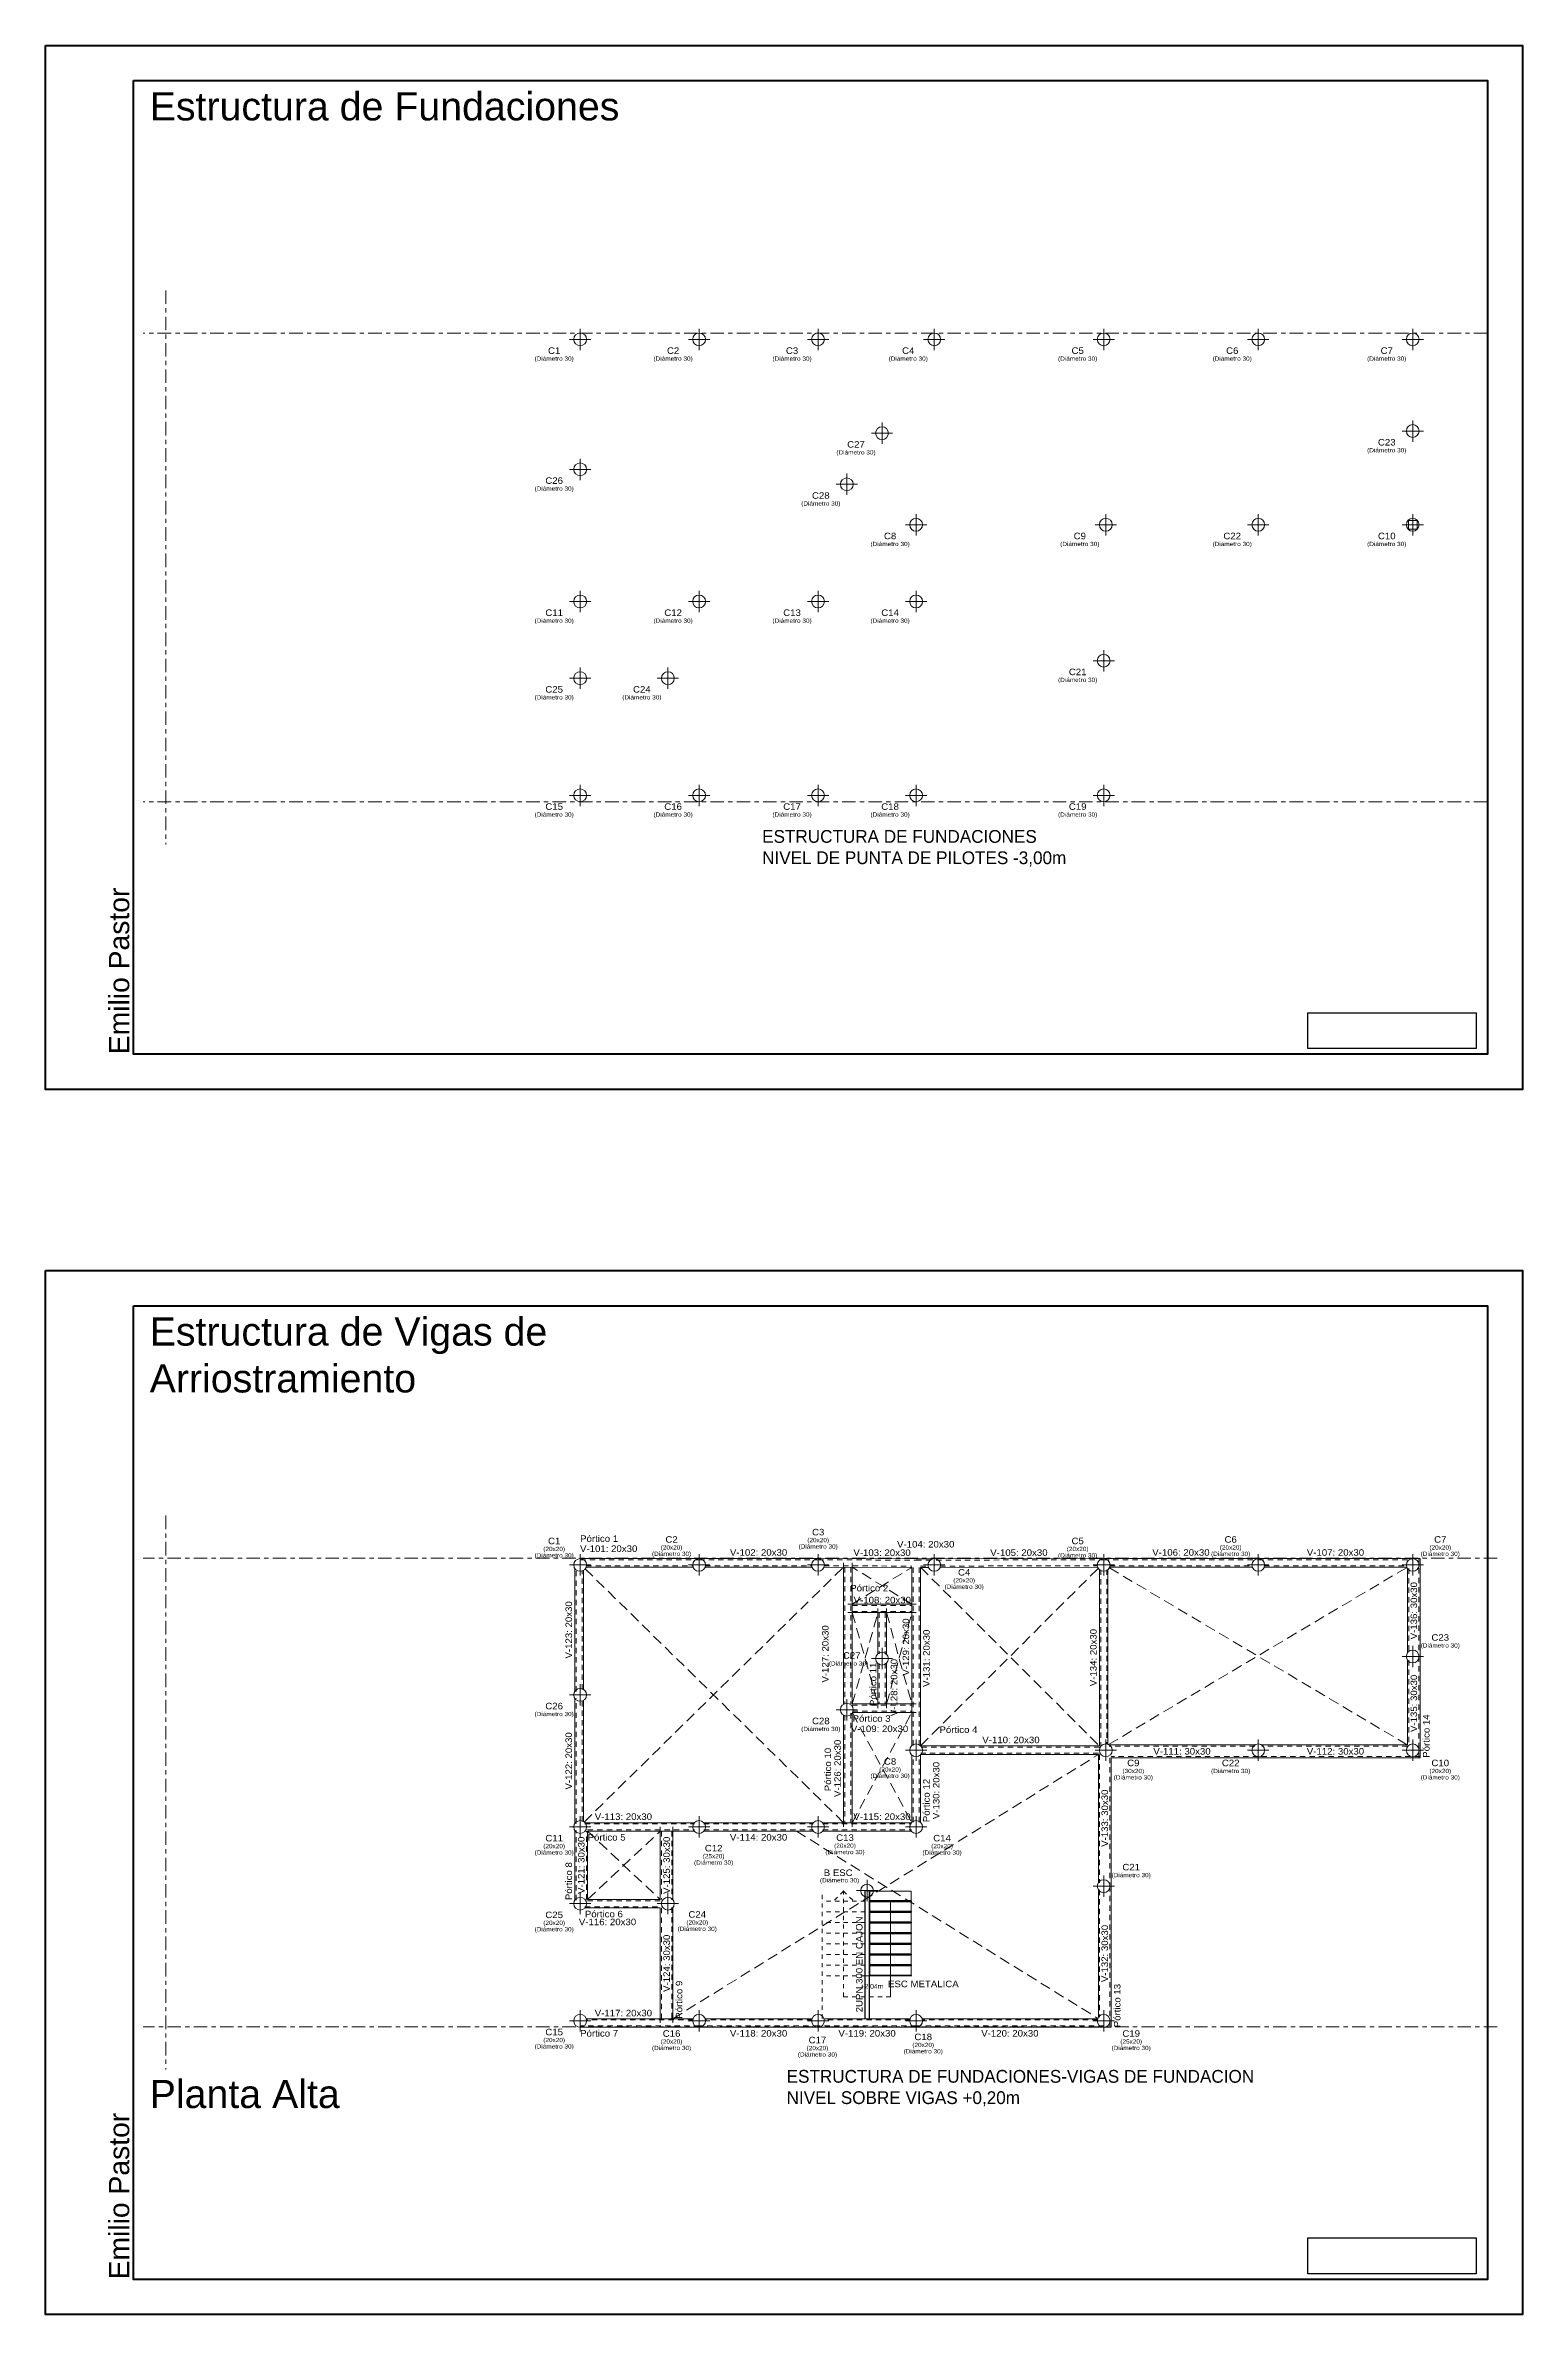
# Model space of a CAD drawing. Header units: millimetres. Extents: x -42 to 59, y 21 to 74.
# Drawn here: x -41.6 to -7, y 20.8 to 74 of the extents above; entities that cross this region are included whole.
import ezdxf
from ezdxf.enums import TextEntityAlignment as Align

# ---------------------------------------------------------------- set-up
doc = ezdxf.new("R2010")
doc.units = ezdxf.units.MM
for name, pattern in [('CENTER', [50.8, 31.75, -6.35, 6.35, -6.35]), ('CYPE_PUNTO', [0.075, 0, -0.075]), ('JIS_02_0.7', [1.35, 0.75, -0.6]), ('TRAZO_HUECO', [0.375, 0.25, -0.125]), ('TRAZO_INTERIOR_VIGA', [0.1875, 0.125, -0.0625])]:
    doc.linetypes.add(name, pattern=pattern)
for name, color, linetype, lineweight in [('0.09', 6, 'Continuous', 9), ('02_CIVIL_EXIST', 250, 'Continuous', 30), ('09_CIVIL PROYECCIONES', 230, 'JIS_02_0.7', 5), ('10_CIVIL EJES', 230, 'CENTER', 15), ('11_CARPINTERIA Y MOBILIARIO', 141, 'Continuous', 9), ('12_TEXTOS', 150, 'Continuous', 20), ('COLUMNA_DIM', 4, 'Continuous', 9), ('COLUMNA_REF', 3, 'Continuous', 9), ('COLUMNAS_EJES', 1, 'Continuous', 0), ('PA_SIMB_HUEC', 7, 'Continuous', 0), ('PILAR_HORMIGON', 2, 'Continuous', 9), ('VIG_CARAS', 5, 'Continuous', 9), ('VIG_DIM_VIGAS', 3, 'Continuous', 9), ('VIG_INT_DESC', 6, 'Continuous', 0), ('VIG_REF_PORTICOS', 3, 'Continuous', 9)]:
    doc.layers.add(name, color=color, linetype=linetype, lineweight=lineweight)
doc.layers.add('texto secundario', color=2, linetype='Continuous')
doc.styles.add('CYPETXT', font='arial.ttf', dxfattribs={"height": 0.2})
doc.styles.add('Swis721 BT', font='swiss.ttf')
picture_1 = doc.add_image_def('image1.png', size_in_pixel=(2031, 433))

# ---------------------------------------------------------------- blocks, each defined once
blk = doc.blocks.new('Ejes de la columna')
at = {"layer": 'COLUMNAS_EJES'}
for p, q in [((-0.5, 0), (0.5, 0)), ((0, -0.5), (0, 0.5))]:
    blk.add_line(p, q, dxfattribs=at)

msp = doc.modelspace()

# ---------------------------------------------------------------- linework, layer by layer
for p, q in [((-22.417, 30.723), (-22.317, 30.723)), ((-22.417, 30.723), (-22.417, 27.717)), ((-22.317, 30.723), (-22.317, 27.717))]:
    msp.add_line(p, q)
at = {"layer": '0.09'}
msp.add_line((-21.817, 28.231), (-21.817, 30.458), dxfattribs=at)
msp.add_lwpolyline([(-9.467, 62.677), (-9.467, 62.877), (-9.667, 62.877), (-9.667, 62.677)], close=True, dxfattribs=at)
at = {"layer": '02_CIVIL_EXIST', "lineweight": 40}
for points in [[(-41.641, 74.028), (-6.991, 74.028), (-6.991, 49.525), (-41.641, 49.525)], [(-39.578, 73.203), (-7.816, 73.203), (-7.816, 50.35), (-39.578, 50.35)], [(-41.641, 45.275), (-6.991, 45.275), (-6.991, 20.772), (-41.641, 20.772)], [(-39.578, 44.45), (-7.816, 44.45), (-7.816, 21.597), (-39.578, 21.597)]]:
    msp.add_lwpolyline(points, close=True, dxfattribs=at)
at = {"layer": '09_CIVIL PROYECCIONES', "ltscale": 0.1}
for p, q in [((-23.417, 27.723), (-23.417, 30.723)), ((-22.417, 30.475), (-23.417, 30.475)), ((-22.917, 30.708), (-23.137, 30.488)), ((-22.917, 28.231), (-22.917, 30.723)), ((-22.917, 30.708), (-22.697, 30.488)), ((-22.417, 30.723), (-22.417, 28.725)), ((-22.417, 30.225), (-23.417, 30.225)), ((-22.417, 29.975), (-23.417, 29.975)), ((-22.417, 29.725), (-23.417, 29.725)), ((-22.417, 29.475), (-23.417, 29.475)), ((-22.417, 29.225), (-23.417, 29.225)), ((-22.417, 28.975), (-23.417, 28.975)), ((-22.417, 28.725), (-23.417, 28.725)), ((-21.817, 28.231), (-22.917, 28.231)), ((-22.417, 28.725), (-22.317, 28.725))]:
    msp.add_line(p, q, dxfattribs=at)
at = {"layer": '10_CIVIL EJES', "ltscale": 0.01}
for p, q in [((-38.817, 68.277), (-38.817, 55.277)), ((-7.816, 67.277), (-39.349, 67.277)), ((-7.816, 56.277), (-39.349, 56.277)), ((-38.817, 39.523), (-38.817, 26.523)), ((-7.586, 38.523), (-39.349, 38.523)), ((-7.586, 27.523), (-39.349, 27.523))]:
    msp.add_line(p, q, dxfattribs=at)
at = {"layer": '11_CARPINTERIA Y MOBILIARIO'}
for p, q in [((-22.317, 30.723), (-22.317, 28.723)), ((-21.317, 30.473), (-22.317, 30.473)), ((-22.317, 30.473), (-21.317, 30.473)), ((-21.317, 30.223), (-22.317, 30.223)), ((-22.317, 30.223), (-21.317, 30.223)), ((-21.317, 29.973), (-22.317, 29.973)), ((-22.317, 29.973), (-21.317, 29.973)), ((-21.317, 29.723), (-22.317, 29.723)), ((-22.317, 29.723), (-21.317, 29.723)), ((-21.317, 29.473), (-22.317, 29.473)), ((-22.317, 29.473), (-21.317, 29.473)), ((-21.317, 29.223), (-22.317, 29.223)), ((-22.317, 29.223), (-21.317, 29.223)), ((-21.317, 28.973), (-22.317, 28.973)), ((-22.317, 28.973), (-21.317, 28.973)), ((-21.317, 28.723), (-22.317, 28.723)), ((-21.317, 28.723), (-22.317, 28.723))]:
    msp.add_line(p, q, dxfattribs=at)
for points in [[(-21.332, 30.488), (-21.332, 30.708), (-22.302, 30.708), (-22.302, 30.488)], [(-21.332, 30.238), (-21.332, 30.458), (-22.302, 30.458), (-22.302, 30.238)], [(-21.332, 29.988), (-21.332, 30.208), (-22.302, 30.208), (-22.302, 29.988)], [(-21.332, 29.738), (-21.332, 29.958), (-22.302, 29.958), (-22.302, 29.738)], [(-21.332, 29.488), (-21.332, 29.708), (-22.302, 29.708), (-22.302, 29.488)], [(-21.332, 29.238), (-21.332, 29.458), (-22.302, 29.458), (-22.302, 29.238)], [(-21.332, 28.988), (-21.332, 29.208), (-22.302, 29.208), (-22.302, 28.988)], [(-21.332, 28.738), (-21.332, 28.958), (-22.302, 28.958), (-22.302, 28.738)]]:
    msp.add_lwpolyline(points, close=True, dxfattribs=at)
at = {"layer": 'PA_SIMB_HUEC', "linetype": 'TRAZO_HUECO'}
for p, q in [((-29.005, 32.333), (-22.92, 38.314)), ((-28.979, 38.274), (-22.917, 32.317)), ((-21.317, 37.446), (-22.717, 38.314)), ((-22.717, 37.446), (-21.317, 38.309)), ((-21.111, 34.123), (-16.945, 38.288)), ((-21.11, 38.308), (-16.917, 34.117)), ((-16.702, 34.151), (-9.706, 38.308)), ((-16.684, 38.297), (-9.692, 34.142)), ((-22.717, 35.103), (-22.111, 37.246)), ((-22.717, 37.246), (-22.111, 35.103)), ((-21.911, 35.103), (-21.317, 37.246)), ((-21.911, 37.246), (-21.317, 35.103)), ((-22.717, 32.317), (-21.317, 34.903)), ((-22.712, 34.892), (-21.322, 32.325)), ((-26.92, 27.717), (-16.942, 33.917)), ((-28.922, 30.516), (-27.22, 32.117)), ((-28.922, 32.117), (-27.22, 30.516)), ((-24.023, 32.117), (-16.956, 27.725))]:
    msp.add_line(p, q, dxfattribs=at)
at = {"layer": 'PILAR_HORMIGON'}
for centre in [(-29.097, 67.127), (-26.307, 67.127), (-23.517, 67.127), (-20.792, 67.127), (-16.817, 67.127), (-13.192, 67.127), (-9.567, 67.127), (-22.017, 64.927), (-9.567, 64.977), (-29.097, 64.077), (-22.842, 63.727), (-21.217, 62.777), (-16.767, 62.777), (-13.192, 62.777), (-9.567, 62.777), (-29.097, 60.977), (-26.307, 60.977), (-23.517, 60.977), (-21.217, 60.977), (-16.817, 59.587), (-29.097, 59.177), (-27.04, 59.177), (-29.097, 56.427), (-26.307, 56.427), (-23.517, 56.427), (-21.217, 56.427), (-16.817, 56.427), (-29.097, 38.367), (-26.307, 38.367), (-23.517, 38.367), (-20.792, 38.367), (-16.817, 38.367), (-13.192, 38.367), (-9.567, 38.367), (-22.017, 36.167), (-9.567, 36.217), (-29.097, 35.317), (-22.842, 34.967), (-21.217, 34.017), (-16.767, 34.017), (-13.192, 34.017), (-9.567, 34.017), (-29.097, 32.217), (-26.307, 32.217), (-23.517, 32.217), (-21.217, 32.217), (-16.817, 30.827), (-29.097, 30.417), (-27.04, 30.417), (-22.367, 30.723), (-29.097, 27.667), (-26.307, 27.667), (-23.517, 27.667), (-21.217, 27.667), (-16.817, 27.667)]:
    msp.add_circle(centre, 0.15, dxfattribs=at)
at = {"layer": 'VIG_CARAS'}
for p, q in [((-29.097, 38.517), (-26.307, 38.517)), ((-26.307, 38.517), (-23.517, 38.517)), ((-23.517, 38.517), (-21.217, 38.508)), ((-21.217, 38.508), (-20.84, 38.509)), ((-20.746, 38.509), (-16.818, 38.517)), ((-16.817, 38.517), (-13.192, 38.517)), ((-13.192, 38.517), (-9.567, 38.517)), ((-9.392, 38.517), (-9.567, 38.517)), ((-9.392, 38.517), (-9.392, 36.217)), ((-29.222, 35.399), (-29.222, 38.284)), ((-29.022, 35.446), (-29.022, 38.237)), ((-28.956, 38.317), (-26.449, 38.317)), ((-26.166, 38.317), (-23.659, 38.317)), ((-23.376, 38.316), (-21.317, 38.309)), ((-22.917, 38.314), (-22.917, 35.097)), ((-22.717, 38.314), (-22.717, 35.103)), ((-21.317, 34.128), (-21.317, 38.309)), ((-21.117, 38.308), (-20.931, 38.309)), ((-21.117, 34.128), (-21.117, 38.308)), ((-20.654, 38.309), (-16.959, 38.316)), ((-16.917, 38.255), (-16.917, 34.117)), ((-16.717, 38.255), (-16.717, 34.158)), ((-16.676, 38.317), (-13.334, 38.317)), ((-13.051, 38.317), (-9.709, 38.317)), ((-9.692, 38.284), (-9.692, 36.299)), ((-22.717, 37.446), (-21.317, 37.446)), ((-22.717, 37.246), (-21.317, 37.246)), ((-22.111, 37.246), (-22.111, 36.283)), ((-21.911, 37.246), (-21.911, 36.273)), ((-9.392, 36.217), (-9.392, 33.842)), ((-22.111, 36.05), (-22.111, 35.103)), ((-21.911, 36.06), (-21.911, 35.103)), ((-9.692, 36.134), (-9.692, 34.142)), ((-29.222, 32.299), (-29.222, 35.234)), ((-29.022, 32.346), (-29.022, 35.187)), ((-22.917, 34.837), (-22.917, 32.317)), ((-22.717, 35.103), (-21.317, 35.103)), ((-22.717, 34.884), (-22.717, 32.317)), ((-22.706, 34.903), (-21.317, 34.903)), ((-16.917, 34.117), (-21.106, 34.117)), ((-13.275, 34.142), (-16.685, 34.142)), ((-9.692, 34.142), (-13.11, 34.142)), ((-21.317, 32.328), (-21.317, 33.905)), ((-21.117, 32.328), (-21.117, 33.905)), ((-16.942, 33.917), (-21.106, 33.917)), ((-16.942, 33.917), (-16.942, 30.909)), ((-16.642, 33.842), (-16.642, 30.827)), ((-13.192, 33.842), (-16.642, 33.842)), ((-9.392, 33.842), (-13.192, 33.842)), ((-29.222, 30.499), (-29.222, 32.134)), ((-28.986, 32.317), (-26.419, 32.317)), ((-28.922, 32.117), (-26.419, 32.117)), ((-28.922, 30.516), (-28.922, 32.117)), ((-27.22, 32.117), (-27.22, 30.516)), ((-26.92, 32.117), (-26.92, 30.506)), ((-26.196, 32.317), (-23.629, 32.317)), ((-26.196, 32.117), (-23.629, 32.117)), ((-23.406, 32.317), (-21.329, 32.317)), ((-23.406, 32.117), (-21.329, 32.117)), ((-28.922, 30.516), (-27.22, 30.516)), ((-16.942, 30.744), (-16.942, 27.749)), ((-16.642, 30.827), (-16.642, 27.517)), ((-28.986, 30.316), (-27.22, 30.316)), ((-27.22, 30.316), (-27.22, 27.717)), ((-26.92, 30.328), (-26.92, 27.717)), ((-26.449, 27.717), (-28.956, 27.717)), ((-23.659, 27.717), (-26.166, 27.717)), ((-21.359, 27.717), (-23.376, 27.717)), ((-16.959, 27.717), (-21.076, 27.717)), ((-26.307, 27.517), (-29.097, 27.517)), ((-23.517, 27.517), (-26.307, 27.517)), ((-21.217, 27.517), (-23.517, 27.517)), ((-16.817, 27.517), (-21.217, 27.517)), ((-16.642, 27.517), (-16.817, 27.517))]:
    msp.add_line(p, q, dxfattribs=at)
at = {"layer": 'VIG_CARAS', "linetype": 'CYPE_PUNTO'}
for p, q in [((-22.917, 38.314), (-22.917, 38.514)), ((-22.717, 38.314), (-22.717, 38.514)), ((-22.717, 37.446), (-22.917, 37.446)), ((-22.111, 37.246), (-22.111, 37.446)), ((-21.911, 37.246), (-21.911, 37.446)), ((-21.317, 37.446), (-21.117, 37.446)), ((-22.717, 37.246), (-22.917, 37.246)), ((-21.317, 37.246), (-21.117, 37.246)), ((-22.111, 35.103), (-22.111, 34.903)), ((-21.911, 35.103), (-21.911, 34.903)), ((-21.317, 35.103), (-21.117, 35.103)), ((-21.317, 34.903), (-21.117, 34.903)), ((-27.22, 32.117), (-27.22, 32.317)), ((-26.92, 32.117), (-26.92, 32.317)), ((-22.917, 32.317), (-22.917, 32.117)), ((-22.717, 32.317), (-22.717, 32.117)), ((-27.22, 27.717), (-27.22, 27.517)), ((-26.92, 27.717), (-26.92, 27.517))]:
    msp.add_line(p, q, dxfattribs=at)
at = {"layer": 'VIG_INT_DESC', "linetype": 'TRAZO_INTERIOR_VIGA'}
for p, q in [((-29.097, 38.487), (-26.307, 38.487)), ((-28.956, 38.347), (-26.449, 38.347)), ((-26.307, 38.487), (-23.517, 38.487)), ((-26.166, 38.347), (-23.659, 38.347)), ((-23.517, 38.487), (-21.217, 38.478)), ((-23.376, 38.346), (-21.317, 38.339)), ((-21.217, 38.478), (-20.84, 38.479)), ((-20.746, 38.479), (-16.818, 38.487)), ((-20.654, 38.339), (-16.959, 38.346)), ((-16.817, 38.487), (-13.192, 38.487)), ((-16.676, 38.347), (-13.334, 38.347)), ((-13.192, 38.487), (-9.567, 38.487)), ((-13.051, 38.347), (-9.709, 38.347)), ((-9.422, 38.517), (-9.422, 36.217)), ((-29.192, 35.399), (-29.192, 38.284)), ((-29.052, 35.446), (-29.052, 38.237)), ((-22.887, 38.314), (-22.887, 35.097)), ((-22.747, 38.314), (-22.747, 35.103)), ((-21.287, 34.128), (-21.287, 38.309)), ((-21.147, 34.128), (-21.147, 38.308)), ((-21.117, 38.338), (-20.931, 38.339)), ((-16.887, 38.255), (-16.887, 34.117)), ((-16.747, 38.255), (-16.747, 34.158)), ((-9.662, 38.284), (-9.662, 36.299)), ((-22.717, 37.416), (-21.317, 37.416)), ((-22.717, 37.276), (-21.317, 37.276)), ((-22.081, 37.246), (-22.081, 36.283)), ((-21.941, 37.246), (-21.941, 36.273)), ((-9.422, 36.217), (-9.422, 33.842)), ((-22.081, 36.05), (-22.081, 35.103)), ((-21.941, 36.06), (-21.941, 35.103)), ((-9.662, 36.134), (-9.662, 34.142)), ((-29.192, 32.299), (-29.192, 35.234)), ((-29.052, 32.346), (-29.052, 35.187)), ((-22.887, 34.837), (-22.887, 32.317)), ((-22.747, 34.884), (-22.747, 32.317)), ((-22.717, 35.073), (-21.317, 35.073)), ((-22.706, 34.933), (-21.317, 34.933)), ((-16.917, 34.087), (-21.106, 34.087)), ((-13.275, 34.112), (-16.685, 34.112)), ((-9.692, 34.112), (-13.11, 34.112)), ((-21.287, 32.328), (-21.287, 33.905)), ((-21.147, 32.328), (-21.147, 33.905)), ((-16.942, 33.947), (-21.106, 33.947)), ((-16.912, 33.917), (-16.912, 30.909)), ((-16.672, 33.842), (-16.672, 30.827)), ((-13.192, 33.872), (-16.642, 33.872)), ((-9.392, 33.872), (-13.192, 33.872)), ((-29.192, 30.499), (-29.192, 32.134)), ((-28.986, 32.287), (-26.419, 32.287)), ((-28.952, 30.516), (-28.952, 32.117)), ((-28.922, 32.147), (-26.419, 32.147)), ((-27.19, 32.117), (-27.19, 30.516)), ((-26.95, 32.117), (-26.95, 30.506)), ((-26.196, 32.287), (-23.629, 32.287)), ((-26.196, 32.147), (-23.629, 32.147)), ((-23.406, 32.287), (-21.329, 32.287)), ((-23.406, 32.147), (-21.329, 32.147)), ((-28.922, 30.486), (-27.22, 30.486)), ((-16.912, 30.744), (-16.912, 27.749)), ((-16.672, 30.827), (-16.672, 27.517)), ((-28.986, 30.346), (-27.22, 30.346)), ((-27.19, 30.316), (-27.19, 27.717)), ((-26.95, 30.328), (-26.95, 27.717)), ((-26.307, 27.547), (-29.097, 27.547)), ((-26.449, 27.687), (-28.956, 27.687)), ((-23.517, 27.547), (-26.307, 27.547)), ((-23.659, 27.687), (-26.166, 27.687)), ((-21.217, 27.547), (-23.517, 27.547)), ((-21.359, 27.687), (-23.376, 27.687)), ((-16.817, 27.547), (-21.217, 27.547)), ((-16.959, 27.687), (-21.076, 27.687))]:
    msp.add_line(p, q, dxfattribs=at)

# ---------------------------------------------------------------- block references
at = {"layer": 'COLUMNAS_EJES', "xscale": 0.5, "yscale": 0.5}
for p in [(-29.097, 67.127), (-26.307, 67.127), (-23.517, 67.127), (-20.792, 67.127), (-16.817, 67.127), (-13.192, 67.127), (-9.567, 67.127), (-22.017, 64.927), (-9.567, 64.977), (-29.097, 64.077), (-22.842, 63.727), (-21.217, 62.777), (-16.767, 62.777), (-13.192, 62.777), (-9.567, 62.777), (-29.097, 60.977), (-26.307, 60.977), (-23.517, 60.977), (-21.217, 60.977), (-16.817, 59.587), (-29.097, 59.177), (-27.04, 59.177), (-29.097, 56.427), (-26.307, 56.427), (-23.517, 56.427), (-21.217, 56.427), (-16.817, 56.427), (-29.097, 38.367), (-26.307, 38.367), (-23.517, 38.367), (-20.792, 38.367), (-16.817, 38.367), (-13.192, 38.367), (-9.567, 38.367), (-22.017, 36.167), (-9.567, 36.217), (-29.097, 35.317), (-22.842, 34.967), (-21.217, 34.017), (-16.767, 34.017), (-13.192, 34.017), (-9.567, 34.017), (-29.097, 32.217), (-26.307, 32.217), (-23.517, 32.217), (-21.217, 32.217), (-22.367, 30.723), (-16.817, 30.827), (-29.097, 30.417), (-27.04, 30.417), (-29.097, 27.667), (-26.307, 27.667), (-23.517, 27.667), (-21.217, 27.667), (-16.817, 27.667)]:
    msp.add_blockref('Ejes de la columna', p, dxfattribs=at)

# ---------------------------------------------------------------- texts
at = {"layer": '12_TEXTOS', "color": 18, "char_height": 0.66, "attachment_point": 1, "style": 'Swis721 BT'}
for s, insert in [('Estructura de Fundaciones', (-39.195, 72.927)), ('Estructura de Vigas de Arriostramiento', (-39.195, 44.174)), ('Planta Alta', (-39.195, 26.28))]:
    msp.add_mtext_dynamic_manual_height_columns(s, width=11.37319, gutter_width=10, heights=[0], dxfattribs=dict(at, insert=insert))
at = {"layer": '12_TEXTOS', "color": 18, "char_height": 0.4752, "attachment_point": 1, "rotation": 90, "style": 'Swis721 BT'}
for insert in [(-40.15, 50.352), (-40.15, 21.599)]:
    msp.add_mtext_dynamic_manual_height_columns('Emilio Pastor', width=10.15474, gutter_width=10, heights=[0], dxfattribs=dict(at, insert=insert))
at = {"layer": '12_TEXTOS', "insert": (-21.988, 28.533), "char_height": 0.11499, "attachment_point": 3}
msp.add_mtext('{\\fTechnic|b0|i0|c2|p2;+2.04m}', dxfattribs=at)
at = {"layer": 'COLUMNA_DIM', "lineweight": 0, "style": 'CYPETXT'}
for s, width, p in [('(Diámetro 30)', 1.077707, (-29.707, 66.677)), ('(Diámetro 30)', 1.077707, (-26.917, 66.677)), ('(Diámetro 30)', 1.077707, (-24.127, 66.677)), ('(Diámetro 30)', 1.077707, (-21.402, 66.677)), ('(Diámetro 30)', 1.077707, (-17.427, 66.677)), ('(Diámetro 30)', 1.077707, (-13.802, 66.677)), ('(Diámetro 30)', 1.077707, (-10.177, 66.677)), ('(Diámetro 30)', 1.077707, (-22.627, 64.477)), ('(Diámetro 30)', 1.077707, (-10.177, 64.527)), ('(Diámetro 30)', 1.077707, (-29.707, 63.627)), ('(Diámetro 30)', 1.077707, (-23.452, 63.277)), ('(Diámetro 30)', 1.077707, (-21.827, 62.327)), ('(Diámetro 30)', 1.077707, (-17.377, 62.327)), ('(Diámetro 30)', 1.077707, (-13.802, 62.327)), ('(Diámetro 30)', 1.077707, (-10.177, 62.327)), ('(Diámetro 30)', 1.077707, (-29.707, 60.527)), ('(Diámetro 30)', 1.077707, (-26.917, 60.527)), ('(Diámetro 30)', 1.077707, (-24.127, 60.527)), ('(Diámetro 30)', 1.077707, (-21.827, 60.527)), ('(Diámetro 30)', 1.077707, (-17.427, 59.137)), ('(Diámetro 30)', 1.077707, (-29.707, 58.727)), ('(Diámetro 30)', 1.077707, (-27.65, 58.727)), ('(Diámetro 30)', 1.077707, (-29.707, 55.977)), ('(Diámetro 30)', 1.077707, (-26.917, 55.977)), ('(Diámetro 30)', 1.077707, (-24.127, 55.977)), ('(Diámetro 30)', 1.077707, (-21.827, 55.977)), ('(Diámetro 30)', 1.077707, (-17.427, 55.977)), ('(20x20)', 1.074598, (-23.514, 38.949)), ('(Diámetro 30)', 1.077707, (-29.707, 38.592)), ('(20x20)', 1.074598, (-29.707, 38.742)), ('(Diámetro 30)', 1.077707, (-26.953, 38.627)), ('(20x20)', 1.074598, (-26.953, 38.777)), ('(Diámetro 30)', 1.077707, (-23.514, 38.799)), ('(Diámetro 30)', 1.077707, (-17.427, 38.592)), ('(20x20)', 1.074598, (-17.427, 38.742)), ('(Diámetro 30)', 1.077707, (-13.838, 38.627)), ('(20x20)', 1.074598, (-13.838, 38.777)), ('(Diámetro 30)', 1.077707, (-8.922, 38.627)), ('(20x20)', 1.074598, (-8.922, 38.777)), ('(Diámetro 30)', 1.077707, (-20.09, 37.855)), ('(20x20)', 1.074598, (-20.09, 38.005)), ('(Diámetro 30)', 1.077707, (-8.922, 36.477)), ('(Diámetro 30)', 1.077707, (-22.804, 36.054)), ('(Diámetro 30)', 1.077707, (-29.707, 34.867)), ('(Diámetro 30)', 1.077707, (-23.452, 34.517)), ('(20x20)', 1.074598, (-21.827, 33.567)), ('(30x20)', 1.074598, (-16.122, 33.531)), ('(Diámetro 30)', 1.077707, (-13.838, 33.531)), ('(20x20)', 1.074598, (-8.922, 33.531)), ('(Diámetro 30)', 1.077707, (-21.827, 33.417)), ('(Diámetro 30)', 1.077707, (-16.122, 33.381)), ('(Diámetro 30)', 1.077707, (-8.922, 33.381)), ('(Diámetro 30)', 1.077707, (-29.707, 31.617)), ('(20x20)', 1.074598, (-29.707, 31.767)), ('(Diámetro 30)', 1.077707, (-25.966, 31.381)), ('(25x20)', 1.074598, (-25.966, 31.531)), ('(Diámetro 30)', 1.077707, (-22.885, 31.628)), ('(20x20)', 1.074598, (-22.885, 31.778)), ('(Diámetro 30)', 1.077707, (-20.608, 31.617)), ('(20x20)', 1.074598, (-20.608, 31.767)), ('(Diámetro 30)', 1.077707, (-23.013, 30.966)), ('(Diámetro 30)', 1.077707, (-16.172, 31.087)), ('(Diámetro 30)', 1.077707, (-29.707, 29.817)), ('(20x20)', 1.074598, (-29.707, 29.967)), ('(Diámetro 30)', 1.077707, (-26.351, 29.826)), ('(20x20)', 1.074598, (-26.351, 29.976)), ('(20x20)', 1.074598, (-29.707, 27.217)), ('(20x20)', 1.074598, (-26.953, 27.181)), ('(25x20)', 1.074598, (-16.172, 27.181)), ('(Diámetro 30)', 1.077707, (-29.707, 27.067)), ('(Diámetro 30)', 1.077707, (-26.953, 27.031)), ('(Diámetro 30)', 1.077707, (-23.531, 26.878)), ('(20x20)', 1.074598, (-23.531, 27.028)), ('(Diámetro 30)', 1.077707, (-21.05, 26.952)), ('(20x20)', 1.074598, (-21.05, 27.102)), ('(Diámetro 30)', 1.077707, (-16.172, 27.031))]:
    msp.add_text(s, height=0.1, dxfattribs=dict(at, width=width)).set_placement(p, align=Align.MIDDLE_CENTER)
at = {"layer": 'COLUMNA_REF', "style": 'CYPETXT'}
for s, width, p in [('C1', 1.052837, (-29.707, 66.864)), ('C2', 1.052837, (-26.917, 66.864)), ('C3', 1.052837, (-24.127, 66.864)), ('C4', 1.052837, (-21.402, 66.864)), ('C5', 1.052837, (-17.427, 66.864)), ('C6', 1.052837, (-13.802, 66.864)), ('C7', 1.052837, (-10.177, 66.864)), ('C27', 1.054688, (-22.627, 64.664)), ('C23', 1.054688, (-10.177, 64.714)), ('C26', 1.054687, (-29.707, 63.814)), ('C28', 1.054688, (-23.452, 63.464)), ('C8', 1.052837, (-21.827, 62.514)), ('C9', 1.052837, (-17.377, 62.514)), ('C22', 1.054688, (-13.802, 62.514)), ('C10', 1.054688, (-10.177, 62.514)), ('C11', 1.054687, (-29.707, 60.714)), ('C12', 1.054687, (-26.917, 60.714)), ('C13', 1.054688, (-24.127, 60.714)), ('C14', 1.054688, (-21.827, 60.714)), ('C21', 1.054688, (-17.427, 59.324)), ('C25', 1.054687, (-29.707, 58.914)), ('C24', 1.054687, (-27.65, 58.915)), ('C15', 1.054687, (-29.707, 56.164)), ('C16', 1.054687, (-26.917, 56.164)), ('C17', 1.054688, (-24.127, 56.164)), ('C18', 1.054688, (-21.827, 56.164)), ('C19', 1.054688, (-17.427, 56.164)), ('C1', 1.052837, (-29.707, 38.929)), ('C2', 1.052837, (-26.953, 38.964)), ('C3', 1.052837, (-23.514, 39.136)), ('C5', 1.052837, (-17.427, 38.929)), ('C6', 1.052837, (-13.838, 38.964)), ('C7', 1.052837, (-8.922, 38.964)), ('C4', 1.052837, (-20.09, 38.193)), ('C27', 1.054688, (-22.727, 36.242)), ('C23', 1.054688, (-8.922, 36.664)), ('C26', 1.054688, (-29.707, 35.054)), ('C28', 1.054688, (-23.452, 34.704)), ('C8', 1.052837, (-21.827, 33.754)), ('C9', 1.052837, (-16.122, 33.719)), ('C22', 1.054688, (-13.838, 33.719)), ('C10', 1.054688, (-8.922, 33.719)), ('C11', 1.054688, (-29.707, 31.954)), ('C13', 1.054688, (-22.885, 31.966)), ('C14', 1.054688, (-20.608, 31.954)), ('C12', 1.054688, (-25.966, 31.719)), ('B ESC', 1.054688, (-23.045, 31.143)), ('C21', 1.054688, (-16.172, 31.274)), ('C25', 1.054688, (-29.707, 30.154)), ('C24', 1.054688, (-26.351, 30.164)), ('C15', 1.054688, (-29.707, 27.404)), ('C16', 1.054688, (-26.953, 27.369)), ('C17', 1.054688, (-23.531, 27.216)), ('C18', 1.054688, (-21.05, 27.29)), ('C19', 1.054688, (-16.172, 27.369))]:
    msp.add_text(s, height=0.1533, dxfattribs=dict(at, width=width)).set_placement(p, align=Align.MIDDLE_CENTER)
at = {"layer": 'texto secundario', "char_height": 0.3, "width": 16.0412, "attachment_point": 1}
for s, insert in [('{\\fCentury Gothic|b0|i0|c0|p34;ESTRUCTURA DE FUNDACIONES\\PNIVEL DE PUNTA DE PILOTES -3,00m}', (-24.828, 55.613)), ('{\\fCentury Gothic|b0|i0|c0|p34;ESTRUCTURA DE FUNDACIONES-VIGAS DE FUNDACION\\PNIVEL SOBRE VIGAS +0,20m}', (-24.254, 26.514))]:
    msp.add_mtext(s, dxfattribs=dict(at, insert=insert))
at = {"layer": 'VIG_DIM_VIGAS', "style": 'CYPETXT', "width": 1.055207}
for s, rotation, p in [('V-104: 20x30', 0.1084, (-20.991, 38.851)), ('V-103: 20x30', 359.7919, (-22.016, 38.654)), ('V-105: 20x30', 0.1084, (-18.805, 38.655)), ('V-136: 30x30', 90, (-9.542, 37.292)), ('V-123: 20x30', 90, (-29.365, 36.842)), ('V-127: 20x30', 90, (-23.348, 36.278)), ('V-129: 20x30', 90, (-21.457, 36.439)), ('V-131: 20x30', 90, (-20.975, 36.175)), ('V-134: 20x30', 90, (-17.06, 36.192)), ('V-128: 20x30', 90, (-21.736, 35.489)), ('V-135: 30x30', 90, (-9.542, 35.117)), ('V-122: 20x30', 90, (-29.365, 33.767)), ('V-126: 20x30', 90, (-23.06, 33.592)), ('V-130: 20x30', 90, (-20.746, 33.072)), ('V-133: 30x30', 90, (-16.792, 32.422)), ('V-121: 30x30', 90, (-29.072, 31.317)), ('V-125: 30x30', 90, (-27.07, 31.317)), ('2UPN 300 EN CAJON', 90, (-22.551, 28.991)), ('V-132: 30x30', 90, (-16.792, 29.247)), ('V-124: 30x30', 90, (-27.07, 29.017))]:
    msp.add_text(s, height=0.15333, rotation=rotation, dxfattribs=at).set_placement(p, align=Align.MIDDLE_CENTER)
for s, p in [('V-101: 20x30', (-28.428, 38.748)), ('V-102: 20x30', (-24.912, 38.659)), ('V-106: 20x30', (-15.005, 38.659)), ('V-107: 20x30', (-11.38, 38.659)), ('V-108: 20x30', (-22.01, 37.541)), ('V-109: 20x30', (-22.074, 34.521)), ('V-110: 20x30', (-18.992, 34.259)), ('V-111: 30x30', (-14.98, 33.992)), ('V-112: 30x30', (-11.38, 33.992)), ('V-113: 20x30', (-28.083, 32.459)), ('V-115: 20x30', (-22.017, 32.459)), ('V-114: 20x30', (-24.912, 31.974)), ('V-116: 20x30', (-28.455, 29.988)), ('ESC METALICA', (-21.047, 28.533)), ('V-117: 20x30', (-28.083, 27.849)), ('V-118: 20x30', (-24.912, 27.374)), ('V-119: 20x30', (-22.367, 27.374)), ('V-120: 20x30', (-19.017, 27.374))]:
    msp.add_text(s, height=0.15333, dxfattribs=at).set_placement(p, align=Align.MIDDLE_CENTER)
at = {"layer": 'VIG_REF_PORTICOS', "style": 'CYPETXT', "width": 1.054987}
for s, p in [('Pórtico 1', (-28.652, 38.984)), ('Pórtico 2', (-22.316, 37.822)), ('Pórtico 3', (-22.261, 34.761)), ('Pórtico 4', (-20.223, 34.499)), ('Pórtico 5', (-28.477, 31.974)), ('Pórtico 6', (-28.541, 30.173)), ('Pórtico 7', (-28.652, 27.374))]:
    msp.add_text(s, height=0.1533, dxfattribs=at).set_placement(p, align=Align.MIDDLE_CENTER)
at = {"layer": 'VIG_REF_PORTICOS', "style": 'CYPETXT'}
for s, width, p in [('Pórtico 11', 1.055476, (-22.226, 35.565)), ('Pórtico 14', 1.055476, (-9.25, 34.35)), ('Pórtico 10', 1.055476, (-23.288, 33.564)), ('Pórtico 12', 1.055476, (-20.975, 32.837)), ('Pórtico 8', 1.054987, (-29.365, 30.945)), ('Pórtico 9', 1.054987, (-26.777, 28.162)), ('Pórtico 13', 1.055476, (-16.5, 28.025))]:
    msp.add_text(s, height=0.1533, rotation=90, dxfattribs=dict(at, width=width)).set_placement(p, align=Align.MIDDLE_CENTER)

# ---------------------------------------------------------------- pictures from other files: only their frames are drawn
at = {"color": 1}
image = msp.add_image(picture_1, insert=(-12.025, 50.484), size_in_units=(3.942, 0.84), rotation=0, dxfattribs=at)
image.dxf.flags = 15
image = msp.add_image(picture_1, insert=(-12.025, 21.731), size_in_units=(3.942, 0.84), rotation=0, dxfattribs=at)
image.dxf.flags = 15

doc.saveas('drawing.dxf')
